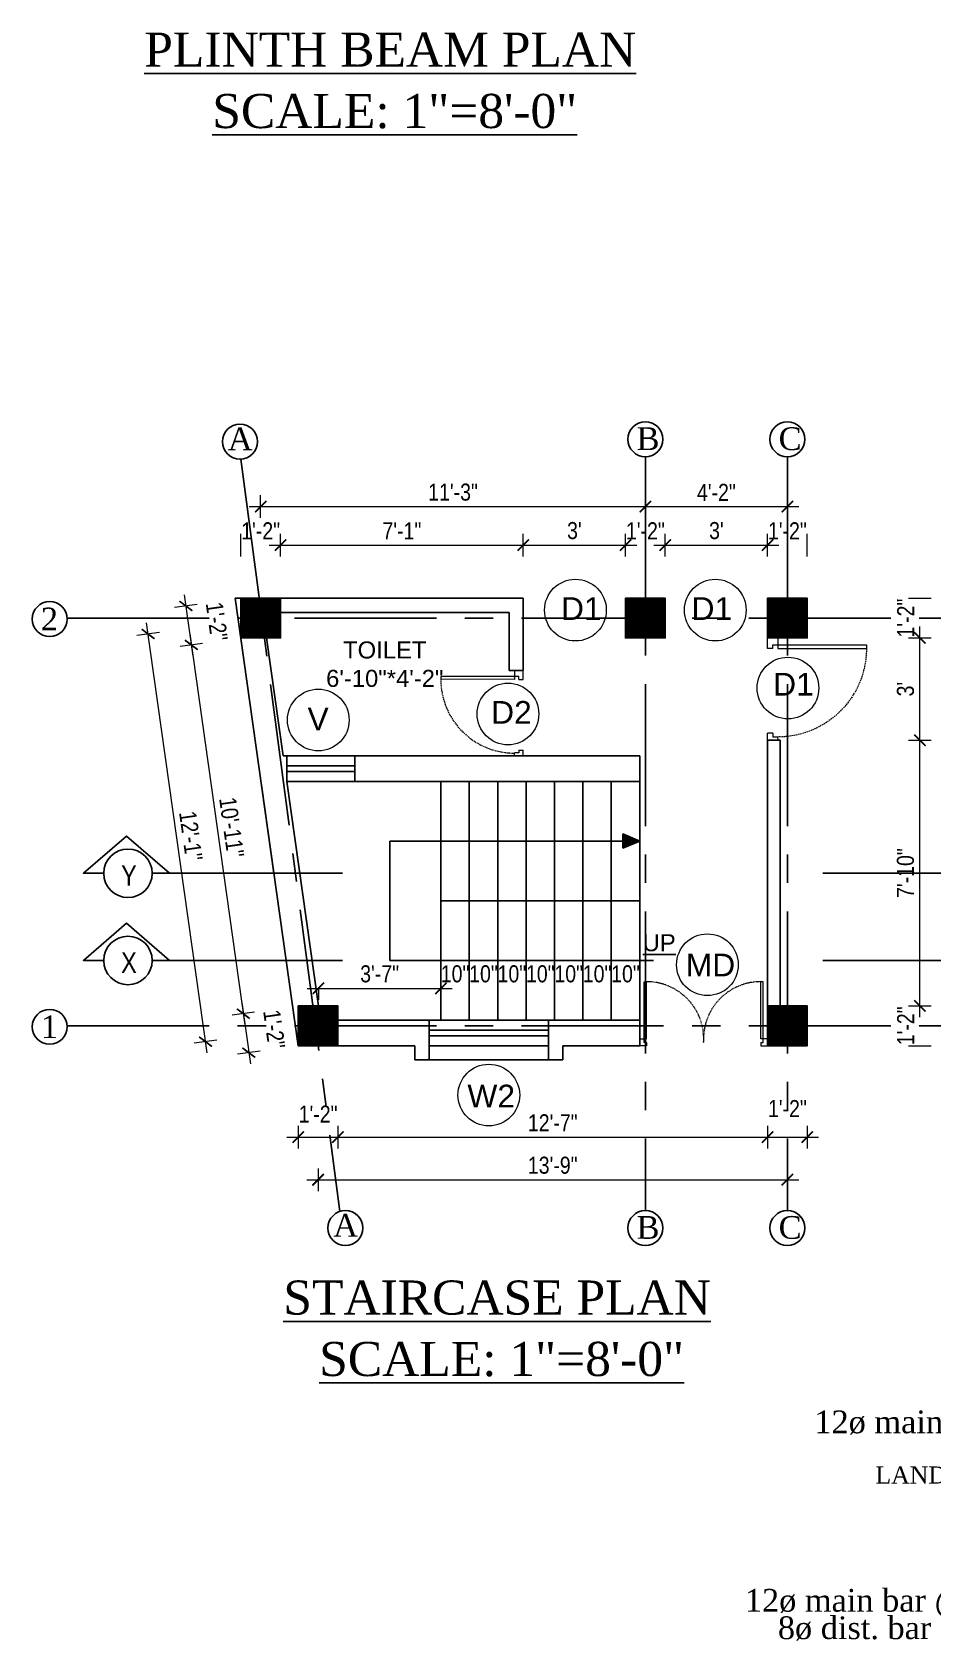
# Model space of a CAD drawing. Header units: inches. Extents: x -9998782 to 66725, y -6520505 to 8308.
# Drawn here: x -4998352 to -4998035, y -3258411 to -3257843 of the extents above; entities that cross this region are included whole.
import ezdxf
from ezdxf.enums import TextEntityAlignment as Align

# ---------------------------------------------------------------- set-up
doc = ezdxf.new("R2010")
doc.units = ezdxf.units.IN
doc.header["$LTSCALE"] = 2
doc.header["$MEASUREMENT"] = 0
doc.header["$PDMODE"] = 34
doc.linetypes.add('CENTER', pattern=[2, 1.25, -0.25, 0.25, -0.25])
doc.linetypes.add('HIDDEN', pattern=[0.375, 0.25, -0.125])
doc.layers.get('0').update_dxf_attribs({"linetype": 'CONTINUOUS'})
doc.layers.get('DEFPOINTS').update_dxf_attribs({"color": 141, "linetype": 'CONTINUOUS'})
for name, color, linetype, lineweight in [('1', 7, 'CONTINUOUS', 13), ('Annotate-Lite.w', 177, 'CONTINUOUS', 9), ('DIM 1-100', 4, 'CONTINUOUS', 13), ('Door-Window.w', 4, 'CONTINUOUS', 15), ('TEXT', 181, 'CONTINUOUS', 25), ('Toilet', 7, 'CONTINUOUS', 25), ('WALL SEC', 2, 'CONTINUOUS', 35)]:
    doc.layers.add(name, color=color, linetype=linetype, lineweight=lineweight)
doc.layers.add('A-Hatch', color=7, linetype='CONTINUOUS')
doc.layers.add('WAll', color=20, linetype='CONTINUOUS')
doc.styles.add('ARAIL', font='ARIALN.TTF')
doc.styles.add('arial.', font='arial.ttf')
doc.styles.add('gaurav', font='arial.ttf')
doc.styles.add('ordinary', font='times.ttf')
doc.styles.get("Standard").update_dxf_attribs({"font": 'ARIALN.TTF'})
doc.styles.add('TIMES', font='times.ttf')
doc.dimstyles.new('1 by 96', dxfattribs={"dimtxt": 6, "dimasz": 4, "dimexe": 4, "dimexo": 4, "dimgap": 2, "dimtad": 1, "dimdec": 0, "dimzin": 0, "dimdsep": 46, "dimlunit": 4, "dimtxsty": 'Standard', "dimblk": 'ARCHTICK', "dimcen": 0, "dimdle": 4, "dimadec": 0, "dimazin": 0, "dimtfac": 1, "dimtdec": 0, "dimtix": 1, "dimtofl": 0, "dimtmove": 1, "dimatfit": 3, "dimldrblk": 'ARCHTICK', "dimfxl": 4, "dimfxlon": 1, "dimtolj": 1, "dimtzin": 0, "dimlwd": -1, "dimlwe": -1, "dimarcsym": 0})

# ---------------------------------------------------------------- blocks, each defined once
blk = doc.blocks.new('YYG')
at = {"insert": (121394.01, -24524.31), "char_height": 3, "width": 60.8422, "attachment_point": 1, "style": 'TIMES'}
blk.add_mtext('\\pt6;LANDING LVL.', dxfattribs=at)
at = {"layer": 'TEXT', "char_height": 4, "attachment_point": 9, "style": 'TIMES'}
for s, insert in [('12ø main bar @ 6"c/c', (121436.25, -24519.62)), ('12ø main bar @ 6"c/c', (121424.01, -24551.02)), ('8ø dist. bar @ 6"c/c', (121424.96, -24555.85))]:
    blk.add_mtext(s, dxfattribs=dict(at, insert=insert))
blk = doc.blocks.new('3-0')
at = {"ltscale": 3}
for p, q in [((11063.05, 10097.68), (11065.97, 10099.9)), ((11065.25, 10097.81), (11066.71, 10098.92)), ((11065.97, 10099.9), (11066.71, 10098.92)), ((11063.05, 10097.68), (11064.53, 10095.73)), ((11065.99, 10096.84), (11064.53, 10095.73)), ((11065.99, 10096.84), (11065.25, 10097.81)), ((11085.5, 10074.13), (11110.32, 10092.96)), ((11111.05, 10091.97), (11110.32, 10092.96)), ((11086.24, 10073.15), (11111.05, 10091.97)), ((11084.04, 10073.02), (11082.57, 10071.91)), ((11082.57, 10071.91), (11084.79, 10068.98)), ((11084.04, 10073.02), (11084.78, 10072.04)), ((11084.78, 10072.04), (11086.24, 10073.15)), ((11084.79, 10068.98), (11087.72, 10071.2)), ((11086.24, 10073.15), (11085.5, 10074.13)), ((11087.72, 10071.2), (11086.24, 10073.15))]:
    blk.add_line(p, q, dxfattribs=at)
at = {"layer": 'Door-Window.w', "color": 9, "linetype": 'HIDDEN', "lineweight": 18}
blk.add_arc((11085.5, 10074.13), 31.16, 37.1906, 127.1465, dxfattribs=at)
blk = doc.blocks.new('FDFDRE')
at = {"ltscale": 3}
for p, q in [((165701.11, -58637.82), (165701.1, -58641.5)), ((165704.78, -58637.83), (165701.11, -58637.82)), ((165704.78, -58639.66), (165704.78, -58637.83)), ((165766.98, -58637.83), (165770.65, -58637.82)), ((165766.98, -58639.66), (165766.98, -58637.83)), ((165770.65, -58637.82), (165770.65, -58641.5)), ((165701.1, -58641.5), (165703.55, -58641.5)), ((165703.55, -58641.5), (165703.53, -58672.63)), ((165704.78, -58639.66), (165703.55, -58639.66)), ((165703.55, -58639.66), (165703.55, -58641.5)), ((165703.55, -58641.5), (165704.78, -58641.5)), ((165704.78, -58641.5), (165704.76, -58672.65)), ((165766.98, -58639.66), (165768.2, -58639.66)), ((165766.98, -58641.5), (165767, -58672.65)), ((165768.2, -58641.5), (165766.98, -58641.5)), ((165768.2, -58639.66), (165768.2, -58641.5)), ((165770.65, -58641.5), (165768.2, -58641.5)), ((165768.2, -58641.5), (165768.22, -58672.63)), ((165703.53, -58672.63), (165704.76, -58672.65)), ((165768.22, -58672.63), (165767, -58672.65))]:
    blk.add_line(p, q, dxfattribs=at)
at = {"layer": 'Door-Window.w', "color": 9, "linetype": 'HIDDEN', "lineweight": 18}
for centre, start, end in [((165704.78, -58641.5), 269.96183, 3.38353), ((165766.98, -58641.5), 176.61647, 270.03817)]:
    blk.add_arc(centre, 31.16, start, end, dxfattribs=at)
blk = doc.blocks.new('_ArchTick')
at = {"color": 0, "linetype": 'ByBlock', "const_width": 0.15}
blk.add_lwpolyline([(-0.5, -0.5), (0.5, 0.5)], dxfattribs=at)
blk = doc.blocks.new('*D691')
at = {"layer": 'DEFPOINTS', "color": 0, "ltscale": 0.5}
for p in [(-4998258.84, -3258211.41), (-4998244.84, -3258211.41), (-4998244.84, -3258231.67)]:
    blk.add_point(p, dxfattribs=at)
at = {"layer": 'DIM 1-100', "color": 0, "ltscale": 0.5}
for p, q in [((-4998262.84, -3258231.67), (-4998240.84, -3258231.67)), ((-4998258.84, -3258227.67), (-4998258.84, -3258235.67)), ((-4998244.84, -3258227.67), (-4998244.84, -3258235.67))]:
    blk.add_line(p, q, dxfattribs=at)
at = {"layer": 'DIM 1-100', "color": 0, "ltscale": 0.5, "xscale": 4, "yscale": 4, "zscale": 4, "rotation": 180}
blk.add_blockref('_ArchTick', (-4998258.84, -3258231.67), dxfattribs=at)
at = {"layer": 'DIM 1-100', "color": 0, "ltscale": 0.5, "xscale": 4, "yscale": 4, "zscale": 4}
blk.add_blockref('_ArchTick', (-4998244.84, -3258231.67), dxfattribs=at)
at = {"layer": 'DIM 1-100', "color": 0, "ltscale": 0.5, "insert": (-4998251.84, -3258223.59), "char_height": 6, "attachment_point": 5}
blk.add_mtext('\\A1;1\'-2"', dxfattribs=at)
blk = doc.blocks.new('*D692')
at = {"layer": 'DEFPOINTS', "color": 0, "ltscale": 0.5}
for p in [(-4998244.84, -3258211.41), (-4998093.6, -3258211.41), (-4998093.6, -3258231.67)]:
    blk.add_point(p, dxfattribs=at)
at = {"layer": 'DIM 1-100', "color": 0, "ltscale": 0.5}
for p, q in [((-4998248.84, -3258231.67), (-4998089.6, -3258231.67)), ((-4998244.84, -3258227.67), (-4998244.84, -3258235.67)), ((-4998093.6, -3258227.67), (-4998093.6, -3258235.67))]:
    blk.add_line(p, q, dxfattribs=at)
at = {"layer": 'DIM 1-100', "color": 0, "ltscale": 0.5, "xscale": 4, "yscale": 4, "zscale": 4, "rotation": 180}
blk.add_blockref('_ArchTick', (-4998244.84, -3258231.67), dxfattribs=at)
at = {"layer": 'DIM 1-100', "color": 0, "ltscale": 0.5, "xscale": 4, "yscale": 4, "zscale": 4}
blk.add_blockref('_ArchTick', (-4998093.6, -3258231.67), dxfattribs=at)
at = {"layer": 'DIM 1-100', "color": 0, "ltscale": 0.5, "insert": (-4998169.22, -3258226.66), "char_height": 6, "attachment_point": 5}
blk.add_mtext('\\A1;12\'-7"', dxfattribs=at)
blk = doc.blocks.new('*D693')
at = {"layer": 'DEFPOINTS', "color": 0, "ltscale": 0.5}
for p in [(-4998093.6, -3258211.41), (-4998079.61, -3258211.41), (-4998079.61, -3258231.67)]:
    blk.add_point(p, dxfattribs=at)
at = {"layer": 'DIM 1-100', "color": 0, "ltscale": 0.5}
for p, q in [((-4998097.6, -3258231.67), (-4998075.61, -3258231.67)), ((-4998093.6, -3258227.67), (-4998093.6, -3258235.67)), ((-4998079.61, -3258227.67), (-4998079.61, -3258235.67))]:
    blk.add_line(p, q, dxfattribs=at)
at = {"layer": 'DIM 1-100', "color": 0, "ltscale": 0.5, "xscale": 4, "yscale": 4, "zscale": 4, "rotation": 180}
blk.add_blockref('_ArchTick', (-4998093.6, -3258231.67), dxfattribs=at)
at = {"layer": 'DIM 1-100', "color": 0, "ltscale": 0.5, "xscale": 4, "yscale": 4, "zscale": 4}
blk.add_blockref('_ArchTick', (-4998079.61, -3258231.67), dxfattribs=at)
at = {"layer": 'DIM 1-100', "color": 0, "ltscale": 0.5, "insert": (-4998086.61, -3258221.65), "char_height": 6, "attachment_point": 5}
blk.add_mtext('\\A1;1\'-2"', dxfattribs=at)
blk = doc.blocks.new('*D694')
at = {"layer": 'DEFPOINTS', "color": 0, "ltscale": 0.5}
for p in [(-4998279.06, -3258042.02), (-4998279.06, -3258056.02), (-4998296.46, -3258058.47)]:
    blk.add_point(p, dxfattribs=at)
at = {"layer": 'DIM 1-100', "color": 0, "ltscale": 0.5}
for p, q in [((-4998294.43, -3258044.19), (-4998302.35, -3258045.3)), ((-4998298.95, -3258040.79), (-4998295.9, -3258062.44)), ((-4998292.5, -3258057.92), (-4998300.42, -3258059.03))]:
    blk.add_line(p, q, dxfattribs=at)
at = {"layer": 'DIM 1-100', "color": 0, "ltscale": 0.5, "xscale": 4, "yscale": 4, "zscale": 4}
for p, rotation in [((-4998298.39, -3258044.75), 98.01894551890392), ((-4998296.46, -3258058.47), 278.0189455189039)]:
    blk.add_blockref('_ArchTick', p, dxfattribs=dict(at, rotation=rotation))
at = {"layer": 'DIM 1-100', "color": 0, "ltscale": 0.5, "insert": (-4998287.5, -3258050.21), "char_height": 6, "attachment_point": 5, "rotation": 278.0189}
blk.add_mtext('\\A1;1\'-2"', dxfattribs=at)
blk = doc.blocks.new('*D695')
at = {"layer": 'DEFPOINTS', "color": 0, "ltscale": 0.5}
for p in [(-4998279.06, -3258056.02), (-4998258.84, -3258185.52), (-4998278.18, -3258188.25)]:
    blk.add_point(p, dxfattribs=at)
at = {"layer": 'DIM 1-100', "color": 0, "ltscale": 0.5}
for p, q in [((-4998297.02, -3258054.51), (-4998277.62, -3258192.21)), ((-4998292.5, -3258057.92), (-4998300.42, -3258059.03)), ((-4998274.22, -3258187.69), (-4998282.14, -3258188.8))]:
    blk.add_line(p, q, dxfattribs=at)
at = {"layer": 'DIM 1-100', "color": 0, "ltscale": 0.5, "xscale": 4, "yscale": 4, "zscale": 4}
for p, rotation in [((-4998296.46, -3258058.47), 98.01894551890392), ((-4998278.18, -3258188.25), 278.0189455189039)]:
    blk.add_blockref('_ArchTick', p, dxfattribs=dict(at, rotation=rotation))
at = {"layer": 'DIM 1-100', "color": 0, "ltscale": 0.5, "insert": (-4998282.3, -3258122.65), "char_height": 6, "attachment_point": 5, "rotation": 278.0189}
blk.add_mtext('\\A1;10\'-11"', dxfattribs=at)
blk = doc.blocks.new('*D696')
at = {"layer": 'DEFPOINTS', "color": 0, "ltscale": 0.5}
for p in [(-4998258.84, -3258185.52), (-4998276.24, -3258201.97), (-4998258.84, -3258199.52)]:
    blk.add_point(p, dxfattribs=at)
at = {"layer": 'DIM 1-100', "color": 0, "ltscale": 0.5}
for p, q in [((-4998278.73, -3258184.29), (-4998275.68, -3258205.94)), ((-4998274.22, -3258187.69), (-4998282.14, -3258188.8)), ((-4998272.28, -3258201.42), (-4998280.2, -3258202.53))]:
    blk.add_line(p, q, dxfattribs=at)
at = {"layer": 'DIM 1-100', "color": 0, "ltscale": 0.5, "xscale": 4, "yscale": 4, "zscale": 4}
for p, rotation in [((-4998278.18, -3258188.25), 98.01894551890392), ((-4998276.24, -3258201.97), 278.0189455189039)]:
    blk.add_blockref('_ArchTick', p, dxfattribs=dict(at, rotation=rotation))
at = {"layer": 'DIM 1-100', "color": 0, "ltscale": 0.5, "insert": (-4998267.28, -3258193.71), "char_height": 6, "attachment_point": 5, "rotation": 278.0189}
blk.add_mtext('\\A1;1\'-2"', dxfattribs=at)
blk = doc.blocks.new('*D697')
at = {"layer": 'DEFPOINTS', "color": 0, "ltscale": 0.5}
for p in [(-4998272.06, -3258049.02), (-4998311.69, -3258054.61), (-4998251.84, -3258192.52)]:
    blk.add_point(p, dxfattribs=at)
at = {"layer": 'DIM 1-100', "color": 0, "ltscale": 0.5}
for p, q in [((-4998290.91, -3258202.07), (-4998312.25, -3258050.65)), ((-4998307.73, -3258054.05), (-4998315.65, -3258055.16)), ((-4998287.51, -3258197.55), (-4998295.43, -3258198.66))]:
    blk.add_line(p, q, dxfattribs=at)
at = {"layer": 'DIM 1-100', "color": 0, "ltscale": 0.5, "xscale": 4, "yscale": 4, "zscale": 4}
for p, rotation in [((-4998311.69, -3258054.61), 98.01894551876403), ((-4998291.47, -3258198.11), 278.018945518764)]:
    blk.add_blockref('_ArchTick', p, dxfattribs=dict(at, rotation=rotation))
at = {"layer": 'DIM 1-100', "color": 0, "ltscale": 0.5, "insert": (-4998296.62, -3258125.66), "char_height": 6, "attachment_point": 5, "rotation": 278.0189}
blk.add_mtext('\\A1;12\'-1"', dxfattribs=at)
blk = doc.blocks.new('*D698')
at = {"layer": 'DEFPOINTS', "color": 0, "ltscale": 0.5}
for p in [(-4998251.84, -3258204.41), (-4998086.61, -3258204.41), (-4998086.61, -3258246.69)]:
    blk.add_point(p, dxfattribs=at)
at = {"layer": 'DIM 1-100', "color": 0, "ltscale": 0.5}
for p, q in [((-4998251.84, -3258242.69), (-4998251.84, -3258250.69)), ((-4998086.61, -3258242.69), (-4998086.61, -3258250.69)), ((-4998255.84, -3258246.69), (-4998082.61, -3258246.69))]:
    blk.add_line(p, q, dxfattribs=at)
at = {"layer": 'DIM 1-100', "color": 0, "ltscale": 0.5, "xscale": 4, "yscale": 4, "zscale": 4, "rotation": 180}
blk.add_blockref('_ArchTick', (-4998251.84, -3258246.69), dxfattribs=at)
at = {"layer": 'DIM 1-100', "color": 0, "ltscale": 0.5, "xscale": 4, "yscale": 4, "zscale": 4}
blk.add_blockref('_ArchTick', (-4998086.61, -3258246.69), dxfattribs=at)
at = {"layer": 'DIM 1-100', "color": 0, "ltscale": 0.5, "insert": (-4998169.23, -3258241.62), "char_height": 6, "attachment_point": 5}
blk.add_mtext('\\A1;13\'-9"', dxfattribs=at)
blk = doc.blocks.new('*D699')
at = {"layer": 'DEFPOINTS', "color": 0, "ltscale": 0.5}
for p in [(-4998265.06, -3258023.32), (-4998279.06, -3258042.02), (-4998265.06, -3258042.02)]:
    blk.add_point(p, dxfattribs=at)
at = {"layer": 'DIM 1-100', "color": 0, "ltscale": 0.5}
for p, q in [((-4998279.06, -3258027.32), (-4998279.06, -3258019.32)), ((-4998265.06, -3258027.32), (-4998265.06, -3258019.32))]:
    blk.add_line(p, q, dxfattribs=at)
at = {"layer": 'DIM 1-100', "color": 0, "ltscale": 0.5, "insert": (-4998272.06, -3258018.31), "char_height": 6, "attachment_point": 5}
blk.add_mtext('\\A1;1\'-2"', dxfattribs=at)
blk = doc.blocks.new('*D700')
at = {"layer": 'DEFPOINTS', "color": 0, "ltscale": 0.5}
for p in [(-4998179.61, -3258023.32), (-4998265.06, -3258042.02), (-4998179.61, -3258042.02)]:
    blk.add_point(p, dxfattribs=at)
at = {"layer": 'DIM 1-100', "color": 0, "ltscale": 0.5}
for p, q in [((-4998265.06, -3258027.32), (-4998265.06, -3258019.32)), ((-4998179.61, -3258027.32), (-4998179.61, -3258019.32)), ((-4998269.06, -3258023.32), (-4998175.61, -3258023.32))]:
    blk.add_line(p, q, dxfattribs=at)
at = {"layer": 'DIM 1-100', "color": 0, "ltscale": 0.5, "xscale": 4, "yscale": 4, "zscale": 4, "rotation": 180}
blk.add_blockref('_ArchTick', (-4998265.06, -3258023.32), dxfattribs=at)
at = {"layer": 'DIM 1-100', "color": 0, "ltscale": 0.5, "xscale": 4, "yscale": 4, "zscale": 4}
blk.add_blockref('_ArchTick', (-4998179.61, -3258023.32), dxfattribs=at)
at = {"layer": 'DIM 1-100', "color": 0, "ltscale": 0.5, "insert": (-4998222.33, -3258018.31), "char_height": 6, "attachment_point": 5}
blk.add_mtext('\\A1;7\'-1"', dxfattribs=at)
blk = doc.blocks.new('*D701')
at = {"layer": 'DEFPOINTS', "color": 0, "ltscale": 0.5}
for p in [(-4998143.61, -3258023.32), (-4998179.61, -3258042.02), (-4998143.61, -3258042.02)]:
    blk.add_point(p, dxfattribs=at)
at = {"layer": 'DIM 1-100', "color": 0, "ltscale": 0.5}
for p, q in [((-4998179.61, -3258027.32), (-4998179.61, -3258019.32)), ((-4998143.61, -3258027.32), (-4998143.61, -3258019.32)), ((-4998183.61, -3258023.32), (-4998139.61, -3258023.32))]:
    blk.add_line(p, q, dxfattribs=at)
at = {"layer": 'DIM 1-100', "color": 0, "ltscale": 0.5, "xscale": 4, "yscale": 4, "zscale": 4, "rotation": 180}
blk.add_blockref('_ArchTick', (-4998179.61, -3258023.32), dxfattribs=at)
at = {"layer": 'DIM 1-100', "color": 0, "ltscale": 0.5, "xscale": 4, "yscale": 4, "zscale": 4}
blk.add_blockref('_ArchTick', (-4998143.61, -3258023.32), dxfattribs=at)
at = {"layer": 'DIM 1-100', "color": 0, "ltscale": 0.5, "insert": (-4998161.61, -3258018.26), "char_height": 6, "attachment_point": 5}
blk.add_mtext("\\A1;3'", dxfattribs=at)
blk = doc.blocks.new('*D702')
at = {"layer": 'DEFPOINTS', "color": 0, "ltscale": 0.5}
for p in [(-4998129.61, -3258023.32), (-4998143.61, -3258042.02), (-4998129.61, -3258042.02)]:
    blk.add_point(p, dxfattribs=at)
at = {"layer": 'DIM 1-100', "color": 0, "ltscale": 0.5}
for p, q in [((-4998143.61, -3258027.32), (-4998143.61, -3258019.32)), ((-4998129.61, -3258027.32), (-4998129.61, -3258019.32))]:
    blk.add_line(p, q, dxfattribs=at)
at = {"layer": 'DIM 1-100', "color": 0, "ltscale": 0.5, "insert": (-4998136.61, -3258018.31), "char_height": 6, "attachment_point": 5}
blk.add_mtext('\\A1;1\'-2"', dxfattribs=at)
blk = doc.blocks.new('*D703')
at = {"layer": 'DEFPOINTS', "color": 0, "ltscale": 0.5}
for p in [(-4998093.61, -3258023.32), (-4998129.61, -3258042.02), (-4998093.61, -3258042.02)]:
    blk.add_point(p, dxfattribs=at)
at = {"layer": 'DIM 1-100', "color": 0, "ltscale": 0.5}
for p, q in [((-4998129.61, -3258027.32), (-4998129.61, -3258019.32)), ((-4998093.61, -3258027.32), (-4998093.61, -3258019.32)), ((-4998133.61, -3258023.32), (-4998089.61, -3258023.32))]:
    blk.add_line(p, q, dxfattribs=at)
at = {"layer": 'DIM 1-100', "color": 0, "ltscale": 0.5, "xscale": 4, "yscale": 4, "zscale": 4, "rotation": 180}
blk.add_blockref('_ArchTick', (-4998129.61, -3258023.32), dxfattribs=at)
at = {"layer": 'DIM 1-100', "color": 0, "ltscale": 0.5, "xscale": 4, "yscale": 4, "zscale": 4}
blk.add_blockref('_ArchTick', (-4998093.61, -3258023.32), dxfattribs=at)
at = {"layer": 'DIM 1-100', "color": 0, "ltscale": 0.5, "insert": (-4998111.61, -3258018.26), "char_height": 6, "attachment_point": 5}
blk.add_mtext("\\A1;3'", dxfattribs=at)
blk = doc.blocks.new('*D704')
at = {"layer": 'DEFPOINTS', "color": 0, "ltscale": 0.5}
for p in [(-4998079.61, -3258023.32), (-4998093.61, -3258042.02), (-4998079.61, -3258042.02)]:
    blk.add_point(p, dxfattribs=at)
at = {"layer": 'DIM 1-100', "color": 0, "ltscale": 0.5}
for p, q in [((-4998093.61, -3258027.32), (-4998093.61, -3258019.32)), ((-4998079.61, -3258027.32), (-4998079.61, -3258019.32))]:
    blk.add_line(p, q, dxfattribs=at)
at = {"layer": 'DIM 1-100', "color": 0, "ltscale": 0.5, "insert": (-4998086.61, -3258018.31), "char_height": 6, "attachment_point": 5}
blk.add_mtext('\\A1;1\'-2"', dxfattribs=at)
blk = doc.blocks.new('*D705')
at = {"layer": 'DEFPOINTS', "color": 0, "ltscale": 0.5}
for p in [(-4998079.61, -3258185.52), (-4998039.96, -3258185.52), (-4998079.61, -3258199.52)]:
    blk.add_point(p, dxfattribs=at)
at = {"layer": 'DIM 1-100', "color": 0, "ltscale": 0.5}
for p, q in [((-4998043.96, -3258185.52), (-4998035.96, -3258185.52)), ((-4998043.96, -3258199.52), (-4998035.96, -3258199.52))]:
    blk.add_line(p, q, dxfattribs=at)
at = {"layer": 'DIM 1-100', "color": 0, "ltscale": 0.5, "insert": (-4998044.97, -3258192.52), "char_height": 6, "attachment_point": 5, "rotation": 90}
blk.add_mtext('\\A1;1\'-2"', dxfattribs=at)
blk = doc.blocks.new('*D706')
at = {"layer": 'DEFPOINTS', "color": 0, "ltscale": 0.5}
for p in [(-4998089.11, -3258092.02), (-4998039.96, -3258092.02), (-4998079.61, -3258185.52)]:
    blk.add_point(p, dxfattribs=at)
at = {"layer": 'DIM 1-100', "color": 0, "ltscale": 0.5}
for p, q in [((-4998039.96, -3258189.52), (-4998039.96, -3258088.02)), ((-4998043.96, -3258092.02), (-4998035.96, -3258092.02)), ((-4998043.96, -3258185.52), (-4998035.96, -3258185.52))]:
    blk.add_line(p, q, dxfattribs=at)
at = {"layer": 'DIM 1-100', "color": 0, "ltscale": 0.5, "xscale": 4, "yscale": 4, "zscale": 4}
for p, rotation in [((-4998039.96, -3258092.02), 90), ((-4998039.96, -3258185.52), 270)]:
    blk.add_blockref('_ArchTick', p, dxfattribs=dict(at, rotation=rotation))
at = {"layer": 'DIM 1-100', "color": 0, "ltscale": 0.5, "insert": (-4998045.02, -3258138.77), "char_height": 6, "attachment_point": 5, "rotation": 90}
blk.add_mtext('\\A1;7\'-10"', dxfattribs=at)
blk = doc.blocks.new('*D707')
at = {"layer": 'DEFPOINTS', "color": 0, "ltscale": 0.5}
for p in [(-4998079.61, -3258056.02), (-4998039.96, -3258056.02), (-4998089.11, -3258092.02)]:
    blk.add_point(p, dxfattribs=at)
at = {"layer": 'DIM 1-100', "color": 0, "ltscale": 0.5}
for p, q in [((-4998043.96, -3258056.02), (-4998035.96, -3258056.02)), ((-4998039.96, -3258096.02), (-4998039.96, -3258052.02)), ((-4998043.96, -3258092.02), (-4998035.96, -3258092.02))]:
    blk.add_line(p, q, dxfattribs=at)
at = {"layer": 'DIM 1-100', "color": 0, "ltscale": 0.5, "xscale": 4, "yscale": 4, "zscale": 4}
for p, rotation in [((-4998039.96, -3258056.02), 90), ((-4998039.96, -3258092.02), 270)]:
    blk.add_blockref('_ArchTick', p, dxfattribs=dict(at, rotation=rotation))
at = {"layer": 'DIM 1-100', "color": 0, "ltscale": 0.5, "insert": (-4998045.02, -3258074.02), "char_height": 6, "attachment_point": 5, "rotation": 90}
blk.add_mtext("\\A1;3'", dxfattribs=at)
blk = doc.blocks.new('*D708')
at = {"layer": 'DEFPOINTS', "color": 0, "ltscale": 0.5}
for p in [(-4998079.61, -3258042.02), (-4998039.96, -3258042.02), (-4998079.61, -3258056.02)]:
    blk.add_point(p, dxfattribs=at)
at = {"layer": 'DIM 1-100', "color": 0, "ltscale": 0.5}
for p, q in [((-4998043.96, -3258042.02), (-4998035.96, -3258042.02)), ((-4998043.96, -3258056.02), (-4998035.96, -3258056.02))]:
    blk.add_line(p, q, dxfattribs=at)
at = {"layer": 'DIM 1-100', "color": 0, "ltscale": 0.5, "insert": (-4998044.97, -3258049.02), "char_height": 6, "attachment_point": 5, "rotation": 90}
blk.add_mtext('\\A1;1\'-2"', dxfattribs=at)
blk = doc.blocks.new('*D709')
at = {"layer": 'DEFPOINTS', "color": 0, "ltscale": 0.5}
for p in [(-4998092.8, -3258049.02), (-4998022.53, -3258049.02), (-4998092.8, -3258192.52)]:
    blk.add_point(p, dxfattribs=at)
at = {"layer": 'DIM 1-100', "color": 0, "ltscale": 0.5}
for p, q in [((-4998022.53, -3258196.52), (-4998022.53, -3258045.02)), ((-4998026.53, -3258049.02), (-4998018.53, -3258049.02)), ((-4998026.53, -3258192.52), (-4998018.53, -3258192.52))]:
    blk.add_line(p, q, dxfattribs=at)
at = {"layer": 'DIM 1-100', "color": 0, "ltscale": 0.5, "xscale": 4, "yscale": 4, "zscale": 4}
for p, rotation in [((-4998022.53, -3258049.02), 90), ((-4998022.53, -3258192.52), 270)]:
    blk.add_blockref('_ArchTick', p, dxfattribs=dict(at, rotation=rotation))
at = {"layer": 'DIM 1-100', "color": 0, "ltscale": 0.5, "insert": (-4998027.54, -3258120.77), "char_height": 6, "attachment_point": 5, "rotation": 90}
blk.add_mtext("\\A1;12'", dxfattribs=at)
blk = doc.blocks.new('*D710')
at = {"layer": 'DEFPOINTS', "color": 0, "ltscale": 0.5}
for p in [(-4998136.61, -3258009.79), (-4998272.06, -3258042.02), (-4998136.61, -3258042.02)]:
    blk.add_point(p, dxfattribs=at)
at = {"layer": 'DIM 1-100', "color": 0, "ltscale": 0.5}
for p, q in [((-4998276.06, -3258009.79), (-4998132.61, -3258009.79)), ((-4998272.06, -3258013.79), (-4998272.06, -3258005.79)), ((-4998136.61, -3258013.79), (-4998136.61, -3258005.79))]:
    blk.add_line(p, q, dxfattribs=at)
at = {"layer": 'DIM 1-100', "color": 0, "ltscale": 0.5, "xscale": 4, "yscale": 4, "zscale": 4, "rotation": 180}
blk.add_blockref('_ArchTick', (-4998272.06, -3258009.79), dxfattribs=at)
at = {"layer": 'DIM 1-100', "color": 0, "ltscale": 0.5, "xscale": 4, "yscale": 4, "zscale": 4}
blk.add_blockref('_ArchTick', (-4998136.61, -3258009.79), dxfattribs=at)
at = {"layer": 'DIM 1-100', "color": 0, "ltscale": 0.5, "insert": (-4998204.33, -3258004.72), "char_height": 6, "attachment_point": 5}
blk.add_mtext('\\A1;11\'-3"', dxfattribs=at)
blk = doc.blocks.new('*D711')
at = {"layer": 'DEFPOINTS', "color": 0, "ltscale": 0.5}
for p in [(-4998086.61, -3258009.79), (-4998136.61, -3258042.02), (-4998086.61, -3258042.02)]:
    blk.add_point(p, dxfattribs=at)
at = {"layer": 'DIM 1-100', "color": 0, "ltscale": 0.5}
for p, q in [((-4998140.61, -3258009.79), (-4998082.61, -3258009.79)), ((-4998136.61, -3258013.79), (-4998136.61, -3258005.79)), ((-4998086.61, -3258013.79), (-4998086.61, -3258005.79))]:
    blk.add_line(p, q, dxfattribs=at)
at = {"layer": 'DIM 1-100', "color": 0, "ltscale": 0.5, "xscale": 4, "yscale": 4, "zscale": 4, "rotation": 180}
blk.add_blockref('_ArchTick', (-4998136.61, -3258009.79), dxfattribs=at)
at = {"layer": 'DIM 1-100', "color": 0, "ltscale": 0.5, "xscale": 4, "yscale": 4, "zscale": 4}
blk.add_blockref('_ArchTick', (-4998086.61, -3258009.79), dxfattribs=at)
at = {"layer": 'DIM 1-100', "color": 0, "ltscale": 0.5, "insert": (-4998111.61, -3258004.77), "char_height": 6, "attachment_point": 5}
blk.add_mtext('\\A1;4\'-2"', dxfattribs=at)
blk = doc.blocks.new('*D712')
at = {"layer": 'DEFPOINTS', "color": 0, "ltscale": 0.5}
for p in [(-4998251.73, -3258179.33), (-4998208.61, -3258179.33), (-4998208.61, -3258179.33)]:
    blk.add_point(p, dxfattribs=at)
at = {"layer": 'DIM 1-100', "color": 0, "ltscale": 0.5}
for p, q in [((-4998208.61, -3258179.33), (-4998208.61, -3258175.33)), ((-4998255.73, -3258179.33), (-4998204.61, -3258179.33)), ((-4998251.73, -3258179.33), (-4998251.73, -3258183.33))]:
    blk.add_line(p, q, dxfattribs=at)
at = {"layer": 'DIM 1-100', "color": 0, "ltscale": 0.5, "xscale": 4, "yscale": 4, "zscale": 4, "rotation": 180}
blk.add_blockref('_ArchTick', (-4998251.73, -3258179.33), dxfattribs=at)
at = {"layer": 'DIM 1-100', "color": 0, "ltscale": 0.5, "xscale": 4, "yscale": 4, "zscale": 4}
blk.add_blockref('_ArchTick', (-4998208.61, -3258179.33), dxfattribs=at)
at = {"layer": 'DIM 1-100', "color": 0, "ltscale": 0.5, "insert": (-4998230.17, -3258174.26), "char_height": 6, "attachment_point": 5}
blk.add_mtext('\\A1;3\'-7"', dxfattribs=at)
blk = doc.blocks.new('*D713')
at = {"layer": 'DEFPOINTS', "color": 0, "ltscale": 0.5}
for p in [(-4998208.61, -3258179.33), (-4998198.61, -3258179.33), (-4998198.61, -3258190.52)]:
    blk.add_point(p, dxfattribs=at)
at = {"layer": 'DIM 1-100', "color": 0, "ltscale": 0.5}
for p, q in [((-4998208.61, -3258179.33), (-4998208.61, -3258175.33)), ((-4998198.61, -3258183.33), (-4998198.61, -3258175.33))]:
    blk.add_line(p, q, dxfattribs=at)
at = {"layer": 'DIM 1-100', "color": 0, "ltscale": 0.5, "insert": (-4998203.61, -3258174.26), "char_height": 6, "attachment_point": 5}
blk.add_mtext('\\A1;10"', dxfattribs=at)
blk = doc.blocks.new('*D714')
at = {"layer": 'DEFPOINTS', "color": 0, "ltscale": 0.5}
for p in [(-4998188.61, -3258179.33), (-4998198.61, -3258190.52), (-4998188.61, -3258190.52)]:
    blk.add_point(p, dxfattribs=at)
at = {"layer": 'DIM 1-100', "color": 0, "ltscale": 0.5}
for p, q in [((-4998198.61, -3258183.33), (-4998198.61, -3258175.33)), ((-4998188.61, -3258183.33), (-4998188.61, -3258175.33))]:
    blk.add_line(p, q, dxfattribs=at)
at = {"layer": 'DIM 1-100', "color": 0, "ltscale": 0.5, "insert": (-4998193.61, -3258174.26), "char_height": 6, "attachment_point": 5}
blk.add_mtext('\\A1;10"', dxfattribs=at)
blk = doc.blocks.new('*D715')
at = {"layer": 'DEFPOINTS', "color": 0, "ltscale": 0.5}
for p in [(-4998178.61, -3258179.33), (-4998188.61, -3258190.52), (-4998178.61, -3258190.52)]:
    blk.add_point(p, dxfattribs=at)
at = {"layer": 'DIM 1-100', "color": 0, "ltscale": 0.5}
for p, q in [((-4998188.61, -3258183.33), (-4998188.61, -3258175.33)), ((-4998178.61, -3258183.33), (-4998178.61, -3258175.33))]:
    blk.add_line(p, q, dxfattribs=at)
at = {"layer": 'DIM 1-100', "color": 0, "ltscale": 0.5, "insert": (-4998183.61, -3258174.26), "char_height": 6, "attachment_point": 5}
blk.add_mtext('\\A1;10"', dxfattribs=at)
blk = doc.blocks.new('*D716')
at = {"layer": 'DEFPOINTS', "color": 0, "ltscale": 0.5}
for p in [(-4998168.61, -3258179.33), (-4998178.61, -3258190.52), (-4998168.61, -3258190.52)]:
    blk.add_point(p, dxfattribs=at)
at = {"layer": 'DIM 1-100', "color": 0, "ltscale": 0.5}
for p, q in [((-4998178.61, -3258183.33), (-4998178.61, -3258175.33)), ((-4998168.61, -3258183.33), (-4998168.61, -3258175.33))]:
    blk.add_line(p, q, dxfattribs=at)
at = {"layer": 'DIM 1-100', "color": 0, "ltscale": 0.5, "insert": (-4998173.61, -3258174.26), "char_height": 6, "attachment_point": 5}
blk.add_mtext('\\A1;10"', dxfattribs=at)
blk = doc.blocks.new('*D717')
at = {"layer": 'DEFPOINTS', "color": 0, "ltscale": 0.5}
for p in [(-4998158.61, -3258179.33), (-4998168.61, -3258190.52), (-4998158.61, -3258190.52)]:
    blk.add_point(p, dxfattribs=at)
at = {"layer": 'DIM 1-100', "color": 0, "ltscale": 0.5}
for p, q in [((-4998168.61, -3258183.33), (-4998168.61, -3258175.33)), ((-4998158.61, -3258183.33), (-4998158.61, -3258175.33))]:
    blk.add_line(p, q, dxfattribs=at)
at = {"layer": 'DIM 1-100', "color": 0, "ltscale": 0.5, "insert": (-4998163.61, -3258174.26), "char_height": 6, "attachment_point": 5}
blk.add_mtext('\\A1;10"', dxfattribs=at)
blk = doc.blocks.new('*D718')
at = {"layer": 'DEFPOINTS', "color": 0, "ltscale": 0.5}
for p in [(-4998148.61, -3258179.33), (-4998158.61, -3258190.52), (-4998148.61, -3258190.52)]:
    blk.add_point(p, dxfattribs=at)
at = {"layer": 'DIM 1-100', "color": 0, "ltscale": 0.5}
for p, q in [((-4998158.61, -3258183.33), (-4998158.61, -3258175.33)), ((-4998148.61, -3258183.33), (-4998148.61, -3258175.33))]:
    blk.add_line(p, q, dxfattribs=at)
at = {"layer": 'DIM 1-100', "color": 0, "ltscale": 0.5, "insert": (-4998153.61, -3258174.26), "char_height": 6, "attachment_point": 5}
blk.add_mtext('\\A1;10"', dxfattribs=at)
blk = doc.blocks.new('*D719')
at = {"layer": 'DEFPOINTS', "color": 0, "ltscale": 0.5}
for p in [(-4998138.61, -3258179.33), (-4998148.61, -3258190.52), (-4998138.61, -3258190.52)]:
    blk.add_point(p, dxfattribs=at)
at = {"layer": 'DIM 1-100', "color": 0, "ltscale": 0.5}
for p, q in [((-4998148.61, -3258183.33), (-4998148.61, -3258175.33)), ((-4998138.61, -3258183.33), (-4998138.61, -3258175.33))]:
    blk.add_line(p, q, dxfattribs=at)
at = {"layer": 'DIM 1-100', "color": 0, "ltscale": 0.5, "insert": (-4998143.61, -3258174.26), "char_height": 6, "attachment_point": 5}
blk.add_mtext('\\A1;10"', dxfattribs=at)

msp = doc.modelspace()

# ---------------------------------------------------------------- hatches: boundary and pattern name
at = {"layer": 'A-Hatch', "ltscale": 0.5}
h = msp.add_hatch(dxfattribs=at)
h.set_pattern_fill('ANSI31', color=256)
h.set_pattern_definition([(45, (93153.65293, 363.44737), (-0.0883883476483, 0.0883883476483), [])])
h.paths.add_polyline_path([(-4998265.06, -3258042.02), (-4998279.06, -3258042.02), (-4998279.06, -3258056.02), (-4998265.06, -3258056.02)])
h = msp.add_hatch(dxfattribs=at)
h.set_pattern_fill('ANSI31', color=256)
h.set_pattern_definition([(45, (93289.10463, 363.44737), (-0.0883883476483, 0.0883883476483), [])])
h.paths.add_polyline_path([(-4998129.61, -3258042.02), (-4998143.61, -3258042.02), (-4998143.61, -3258056.02), (-4998129.61, -3258056.02)])
h = msp.add_hatch(dxfattribs=at)
h.set_pattern_fill('ANSI31', color=256)
h.set_pattern_definition([(45, (93339.10463, 363.44737), (-0.0883883476483, 0.0883883476483), [])])
h.paths.add_polyline_path([(-4998079.61, -3258042.02), (-4998093.61, -3258042.02), (-4998093.61, -3258056.02), (-4998079.61, -3258056.02)])
h = msp.add_hatch(dxfattribs=at)
h.set_pattern_fill('ANSI31', color=256)
h.set_pattern_definition([(45, (93115.92923, 650.706), (-0.0883883476483, 0.0883883476483), [])])
h.paths.add_polyline_path([(-4998144.53, -3258125.01), (-4998144.53, -3258130.03), (-4998138.61, -3258127.52)])
h = msp.add_hatch(dxfattribs=at)
h.set_pattern_fill('ANSI31', color=256)
h.set_pattern_definition([(45, (93173.86893, 219.94737), (-0.0883883476483, 0.0883883476483), [])])
h.paths.add_polyline_path([(-4998244.84, -3258185.52), (-4998258.84, -3258185.52), (-4998258.84, -3258199.52), (-4998244.84, -3258199.52)])
h = msp.add_hatch(dxfattribs=at)
h.set_pattern_fill('ANSI31', color=256)
h.set_pattern_definition([(45, (93339.10463, 219.94737), (-0.0883883476483, 0.0883883476483), [])])
h.paths.add_polyline_path([(-4998079.61, -3258185.52), (-4998093.61, -3258185.52), (-4998093.61, -3258199.52), (-4998079.61, -3258199.52)])

# ---------------------------------------------------------------- linework, layer by layer
at = {"ltscale": 0.5}
for p, q in [((-4998281.03, -3258042.02), (-4998179.61, -3258042.02)), ((-4998281.03, -3258042.02), (-4998267.39, -3258138.84)), ((-4998179.61, -3258067.52), (-4998179.61, -3258042.02)), ((-4998093.61, -3258046.52), (-4998093.61, -3258042.02)), ((-4998265.06, -3258047.02), (-4998184.61, -3258047.02)), ((-4998184.61, -3258067.52), (-4998184.61, -3258047.02)), ((-4998269.97, -3258056.02), (-4998264.12, -3258097.52)), ((-4998179.61, -3258067.52), (-4998184.61, -3258067.52)), ((-4998093.61, -3258190.52), (-4998093.61, -3258092.02)), ((-4998093.61, -3258092.02), (-4998089.11, -3258092.02)), ((-4998089.11, -3258185.52), (-4998089.11, -3258092.02)), ((-4998264.12, -3258097.52), (-4998138.61, -3258097.52)), ((-4998262.86, -3258106.52), (-4998262.86, -3258097.52)), ((-4998238.86, -3258101.02), (-4998262.86, -3258101.02)), ((-4998238.86, -3258106.52), (-4998238.86, -3258097.52)), ((-4998138.61, -3258097.52), (-4998138.61, -3258106.52)), ((-4998271.77, -3258107.78), (-4998258.84, -3258199.52)), ((-4998238.86, -3258103.02), (-4998262.86, -3258103.02)), ((-4998262.86, -3258106.52), (-4998251.73, -3258185.52)), ((-4998262.86, -3258106.52), (-4998138.61, -3258106.52)), ((-4998208.61, -3258148.52), (-4998208.61, -3258106.52)), ((-4998198.61, -3258148.52), (-4998198.61, -3258106.52)), ((-4998188.61, -3258148.52), (-4998188.61, -3258106.52)), ((-4998178.61, -3258148.52), (-4998178.61, -3258106.52)), ((-4998168.61, -3258148.52), (-4998168.61, -3258106.52)), ((-4998158.61, -3258148.52), (-4998158.61, -3258106.52)), ((-4998148.61, -3258148.52), (-4998148.61, -3258106.52)), ((-4998138.61, -3258148.52), (-4998138.61, -3258106.52)), ((-4998226.54, -3258169.52), (-4998226.54, -3258127.52)), ((-4998226.54, -3258127.52), (-4998144.53, -3258127.52)), ((-4998138.61, -3258127.52), (-4998144.53, -3258125.01)), ((-4998144.53, -3258125.01), (-4998144.53, -3258130.03)), ((-4998138.61, -3258127.52), (-4998144.53, -3258130.03)), ((-4998208.61, -3258190.52), (-4998208.61, -3258148.52)), ((-4998208.61, -3258148.52), (-4998138.61, -3258148.52)), ((-4998198.61, -3258190.52), (-4998198.61, -3258148.52)), ((-4998188.61, -3258190.52), (-4998188.61, -3258148.52)), ((-4998178.61, -3258190.52), (-4998178.61, -3258148.52)), ((-4998168.61, -3258190.52), (-4998168.61, -3258148.52)), ((-4998158.61, -3258190.52), (-4998158.61, -3258148.52)), ((-4998148.61, -3258190.52), (-4998148.61, -3258148.52)), ((-4998138.61, -3258190.52), (-4998138.61, -3258148.52)), ((-4998133.76, -3258169.52), (-4998226.54, -3258169.52)), ((-4998244.84, -3258190.52), (-4998138.61, -3258190.52)), ((-4998212.73, -3258199.52), (-4998212.73, -3258190.52)), ((-4998170.73, -3258199.52), (-4998170.73, -3258190.52)), ((-4998138.61, -3258190.52), (-4998138.61, -3258199.52)), ((-4998170.73, -3258194.02), (-4998212.73, -3258194.02)), ((-4998170.73, -3258196.02), (-4998212.73, -3258196.02)), ((-4998258.84, -3258199.52), (-4998244.84, -3258199.52)), ((-4998217.73, -3258199.52), (-4998258.84, -3258199.52)), ((-4998217.73, -3258199.52), (-4998217.73, -3258204.52)), ((-4998212.73, -3258204.52), (-4998212.73, -3258199.52)), ((-4998170.73, -3258199.52), (-4998170.73, -3258204.52)), ((-4998165.73, -3258199.52), (-4998138.61, -3258199.52)), ((-4998165.73, -3258204.52), (-4998165.73, -3258199.52)), ((-4998217.73, -3258204.52), (-4998212.73, -3258204.52)), ((-4998170.73, -3258204.52), (-4998212.73, -3258204.52)), ((-4998170.73, -3258204.52), (-4998165.73, -3258204.52))]:
    msp.add_line(p, q, dxfattribs=at)
for points in [[(-4998279.06, -3258042.02), (-4998265.06, -3258042.02), (-4998265.06, -3258056.02), (-4998279.06, -3258056.02)], [(-4998143.61, -3258042.02), (-4998129.61, -3258042.02), (-4998129.61, -3258056.02), (-4998143.61, -3258056.02)], [(-4998093.61, -3258042.02), (-4998079.61, -3258042.02), (-4998079.61, -3258056.02), (-4998093.61, -3258056.02)], [(-4998258.84, -3258185.52), (-4998244.84, -3258185.52), (-4998244.84, -3258199.52), (-4998258.84, -3258199.52)], [(-4998093.61, -3258185.52), (-4998079.61, -3258185.52), (-4998079.61, -3258199.52), (-4998093.61, -3258199.52)]]:
    msp.add_lwpolyline(points, close=True, dxfattribs=at)
msp.add_lwpolyline([(-4998212.73, -3258199.52), (-4998170.73, -3258199.52)], dxfattribs=at)
at = {"layer": 'Annotate-Lite.w', "ltscale": 0.005}
for centre in [(-4998161.23, -3258046.22), (-4998111.99, -3258046.22), (-4998086.41, -3258073.64), (-4998184.99, -3258082.77), (-4998251.78, -3258084.89), (-4998114.76, -3258171.03), (-4998191.73, -3258216.89)]:
    msp.add_circle(centre, 10.86, dxfattribs=at)
at = {"layer": 'TEXT'}
for points in [[(-4998327.31, -3258138.84), (-4998334.45, -3258138.84), (-4998319.31, -3258125.76), (-4998304.17, -3258138.84)], [(-4998243.2, -3258138.84), (-4998310.25, -3258138.84)], [(-4998074.15, -3258138.84), (-4998007.11, -3258138.84)], [(-4998327.31, -3258169.52), (-4998334.45, -3258169.52), (-4998319.31, -3258156.44), (-4998304.17, -3258169.52)], [(-4998243.2, -3258169.52), (-4998310.25, -3258169.52)], [(-4998074.15, -3258169.52), (-4998007.11, -3258169.52)]]:
    msp.add_lwpolyline(points, dxfattribs=at)
for centre in [(-4998318.78, -3258138.84), (-4998318.78, -3258169.52)]:
    msp.add_circle(centre, 8.53, dxfattribs=at)
at = {"layer": 'Toilet', "linetype": 'CENTER', "ltscale": 20}
for p, q in [((-4998279.06, -3257993.05), (-4998244.16, -3258257.84)), ((-4998136.61, -3257992.23), (-4998136.61, -3258257.54)), ((-4998086.61, -3257992.23), (-4998086.61, -3258257.54)), ((-4998340.18, -3258049.02), (-4997973.21, -3258049.02)), ((-4998340.18, -3258192.52), (-4997973.21, -3258192.52))]:
    msp.add_line(p, q, dxfattribs=at)
at = {"layer": 'Toilet'}
for centre in [(-4998279.34, -3257986.9), (-4998136.61, -3257986.08), (-4998086.61, -3257986.08), (-4998346.32, -3258049.37), (-4998346.32, -3258192.87), (-4998242.24, -3258263.69), (-4998136.61, -3258263.69), (-4998086.61, -3258263.69)]:
    msp.add_circle(centre, 6.15, dxfattribs=at)

# ---------------------------------------------------------------- block references
at = {"layer": 'Door-Window.w', "linetype": 'ByBlock'}
for p, xscale, yscale, zscale, rotation in [((-5013007.34, -3256735.46), -0.999791003999291, 0.9997910037636757, 0.9997910039624013, 217.1905952263769), ((-4985750.05, -3256983.62), 0.8331589851548311, 0.8331589852459729, 0.8331589850765497, 142.7330628721138)]:
    msp.add_blockref('3-0', p, dxfattribs=dict(at, xscale=xscale, yscale=yscale, zscale=zscale, rotation=rotation))
at = {"layer": 'Door-Window.w', "ltscale": 0.005, "xscale": 0.647076826079001, "yscale": 0.647076826079001, "zscale": 0.6470768261384909, "rotation": 180}
msp.add_blockref('FDFDRE', (-4890872.26, -3296142.7), dxfattribs=at)
at = {"layer": 'WALL SEC', "xscale": 2, "yscale": 2, "zscale": 2}
msp.add_blockref('YYG', (-5240843.63, -3209298.99), dxfattribs=at)

# ---------------------------------------------------------------- texts
at = {"layer": '1', "char_height": 8, "width": 20.1234, "attachment_point": 1, "style": 'ordinary'}
for s, insert in [('A', (-4998283.62, -3257981.95)), ('B', (-4998139.7, -3257981.87)), ('C', (-4998089.7, -3257981.87)), ('2', (-4998349.44, -3258045.34)), ('1', (-4998349.44, -3258188.84)), ('A', (-4998246.52, -3258258.74)), ('B', (-4998139.7, -3258259.48)), ('C', (-4998089.7, -3258259.48))]:
    msp.add_mtext(s, dxfattribs=dict(at, insert=insert))
at = {"layer": 'Annotate-Lite.w', "ltscale": 0.005, "char_height": 8, "style": 'gaurav'}
for s, insert, attachment_point in [('D1', (-4998166.32, -3258041.66), 1), ('D1', (-4998106.07, -3258041.66), 3), ('D1', (-4998091.61, -3258076.29), 7), ('D2', (-4998190.91, -3258078.21), 1), ('V', (-4998255.56, -3258088.54), 7), ('MD', (-4998122.37, -3258167.13), 1), ('W2', (-4998199.27, -3258213.24), 1)]:
    msp.add_mtext_dynamic_manual_height_columns(s, width=8, gutter_width=100, heights=[0], dxfattribs=dict(at, insert=insert, attachment_point=attachment_point))
at = {"layer": 'TEXT', "lineweight": -2, "insert": (-4998228.37, -3258065.28), "char_height": 6, "attachment_point": 5, "style": 'arial.'}
msp.add_mtext_dynamic_manual_height_columns('TOILET\\P6\'-10"*4\'-2"', width=45.7314, gutter_width=30, heights=[0], dxfattribs=at)
at = {"layer": 'TEXT', "char_height": 7.2, "attachment_point": 3, "style": 'ARAIL'}
for s, insert in [('Y', (-4998315.69, -3258136)), ('X', (-4998315.69, -3258166.69))]:
    msp.add_mtext_dynamic_manual_height_columns(s, width=125.4648, gutter_width=90, heights=[0], dxfattribs=dict(at, insert=insert))
at = {"layer": 'TEXT', "lineweight": -2, "insert": (-4998131.74, -3258163.32), "char_height": 6, "width": 26.6739, "attachment_point": 5, "style": 'arial.'}
msp.add_mtext('{\\LUP}', dxfattribs=at)
at = {"layer": 'WAll', "style": 'ordinary'}
for s, p in [('%%UPLINTH BEAM PLAN', (-4998226.43, -3257848.94)), ('%%USCALE: 1"=8\'-0"', (-4998224.84, -3257870.55)), ('%%USTAIRCASE PLAN', (-4998188.8, -3258288.15)), ('%%USCALE: 1"=8\'-0"', (-4998187.22, -3258309.77))]:
    msp.add_text(s, height=12, dxfattribs=at).set_placement(p, align=Align.MIDDLE_CENTER)

# ---------------------------------------------------------------- dimensions: what is measured, and where the dimension line sits
at = {"layer": 'DIM 1-100', "ltscale": 0.5}
for base, p1, p2, picture, middle in [((-4998136.61, -3258009.79), (-4998272.06, -3258042.02), (-4998136.61, -3258042.02), '*D710', (-4998204.33, -3258004.72)), ((-4998086.61, -3258009.79), (-4998136.61, -3258042.02), (-4998086.61, -3258042.02), '*D711', (-4998111.61, -3258004.77)), ((-4998265.06, -3258023.32), (-4998279.06, -3258042.02), (-4998265.06, -3258042.02), '*D699', (-4998272.06, -3258018.31)), ((-4998179.61, -3258023.32), (-4998265.06, -3258042.02), (-4998179.61, -3258042.02), '*D700', (-4998222.33, -3258018.31)), ((-4998143.61, -3258023.32), (-4998179.61, -3258042.02), (-4998143.61, -3258042.02), '*D701', (-4998161.61, -3258018.26)), ((-4998129.61, -3258023.32), (-4998143.61, -3258042.02), (-4998129.61, -3258042.02), '*D702', (-4998136.61, -3258018.31)), ((-4998093.61, -3258023.32), (-4998129.61, -3258042.02), (-4998093.61, -3258042.02), '*D703', (-4998111.61, -3258018.26)), ((-4998079.61, -3258023.32), (-4998093.61, -3258042.02), (-4998079.61, -3258042.02), '*D704', (-4998086.61, -3258018.31)), ((-4998208.61, -3258179.33), (-4998251.73, -3258179.33), (-4998208.61, -3258179.33), '*D712', (-4998230.17, -3258174.26)), ((-4998198.61, -3258179.33), (-4998208.61, -3258179.33), (-4998198.61, -3258190.52), '*D713', (-4998203.61, -3258174.26)), ((-4998188.61, -3258179.33), (-4998198.61, -3258190.52), (-4998188.61, -3258190.52), '*D714', (-4998193.61, -3258174.26)), ((-4998178.61, -3258179.33), (-4998188.61, -3258190.52), (-4998178.61, -3258190.52), '*D715', (-4998183.61, -3258174.26)), ((-4998168.61, -3258179.33), (-4998178.61, -3258190.52), (-4998168.61, -3258190.52), '*D716', (-4998173.61, -3258174.26)), ((-4998158.61, -3258179.33), (-4998168.61, -3258190.52), (-4998158.61, -3258190.52), '*D717', (-4998163.61, -3258174.26)), ((-4998148.61, -3258179.33), (-4998158.61, -3258190.52), (-4998148.61, -3258190.52), '*D718', (-4998153.61, -3258174.26)), ((-4998138.61, -3258179.33), (-4998148.61, -3258190.52), (-4998138.61, -3258190.52), '*D719', (-4998143.61, -3258174.26)), ((-4998086.61, -3258246.69), (-4998251.84, -3258204.41), (-4998086.61, -3258204.41), '*D698', (-4998169.23, -3258241.62)), ((-4998093.6, -3258231.67), (-4998244.84, -3258211.41), (-4998093.6, -3258211.41), '*D692', (-4998169.22, -3258226.66))]:
    dim = msp.add_linear_dim(base=base, p1=p1, p2=p2, dimstyle='1 by 96', dxfattribs=at)
    dim.commit()
    dim.dimension.update_dxf_attribs({"geometry": picture, "text_midpoint": middle})
for base, p1, p2, picture, middle in [((-4998296.46, -3258058.47), (-4998279.06, -3258042.02), (-4998279.06, -3258056.02), '*D694', (-4998292.46, -3258050.91)), ((-4998276.24, -3258201.97), (-4998258.84, -3258185.52), (-4998258.84, -3258199.52), '*D696', (-4998272.25, -3258194.41))]:
    dim = msp.add_linear_dim(base=base, p1=p1, p2=p2, angle=278.0189, dimstyle='1 by 96', dxfattribs=at)
    dim.commit()
    dim.dimension.update_dxf_attribs({"geometry": picture, "text_midpoint": middle, "dimtype": 160})
for base, p1, p2, angle, picture, middle in [((-4998022.52565622, -3258049.02336037), (-4998092.79572544, -3258192.52336037), (-4998092.79572544, -3258049.02336037), 90, '*D709', (-4998027.53793452, -3258120.77336037)), ((-4998039.96, -3258042.02), (-4998079.61, -3258056.02), (-4998079.61, -3258042.02), 90, '*D708', (-4998044.97, -3258049.02)), ((-4998278.18, -3258188.25), (-4998279.06, -3258056.02), (-4998258.84, -3258185.52), 278.0189, '*D695', (-4998282.3, -3258122.65)), ((-4998039.96, -3258056.02), (-4998089.11, -3258092.02), (-4998079.61, -3258056.02), 90, '*D707', (-4998045.02, -3258074.02)), ((-4998039.95631156, -3258092.02336036), (-4998079.60855408, -3258185.52336037), (-4998089.10855408, -3258092.02336036), 90, '*D706', (-4998045.01974949, -3258138.77336036)), ((-4998039.96, -3258185.52), (-4998079.61, -3258199.52), (-4998079.61, -3258185.52), 90, '*D705', (-4998044.97, -3258192.52))]:
    dim = msp.add_linear_dim(base=base, p1=p1, p2=p2, angle=angle, dimstyle='1 by 96', dxfattribs=at)
    dim.commit()
    dim.dimension.update_dxf_attribs({"geometry": picture, "text_midpoint": middle})
dim = msp.add_aligned_dim(p1=(-4998251.84, -3258192.52), p2=(-4998272.06, -3258049.02), distance=40.02, dimstyle='1 by 96', dxfattribs=at)
dim.commit()
dim.dimension.update_dxf_attribs({"geometry": '*D697', "text_midpoint": (-4998296.62, -3258125.66)})
for base, p1, p2, picture, middle in [((-4998244.84, -3258231.67), (-4998258.84, -3258211.41), (-4998244.84, -3258211.41), '*D691', (-4998251.84, -3258228.61)), ((-4998079.61, -3258231.67), (-4998093.6, -3258211.41), (-4998079.61, -3258211.41), '*D693', (-4998086.61, -3258226.66))]:
    dim = msp.add_linear_dim(base=base, p1=p1, p2=p2, dimstyle='1 by 96', dxfattribs=at)
    dim.commit()
    dim.dimension.update_dxf_attribs({"geometry": picture, "text_midpoint": middle, "dimtype": 160})

doc.saveas('drawing.dxf')
